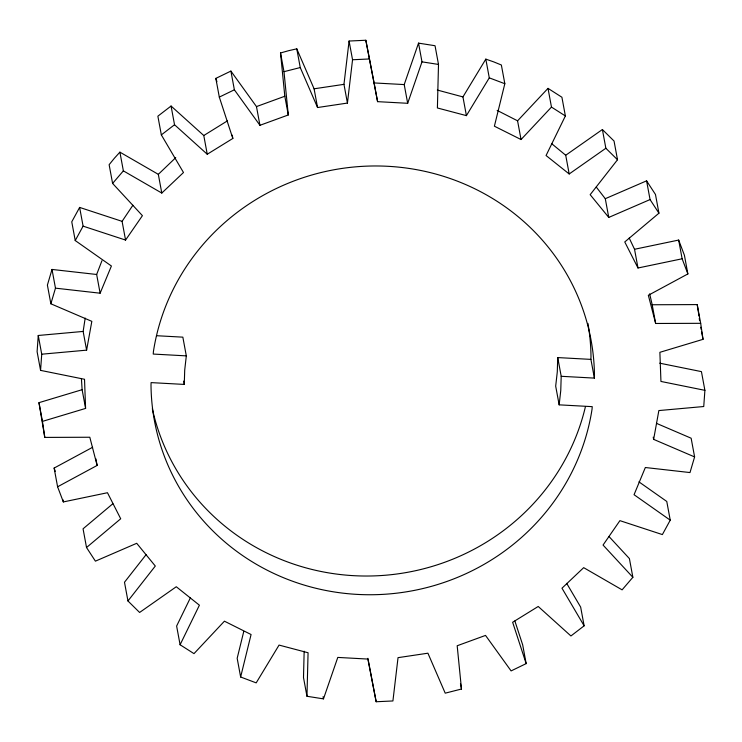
<?xml version="1.0" encoding="UTF-8"?>
<svg xmlns="http://www.w3.org/2000/svg" width="742" height="742" viewBox="0 0 742 742"><rect width="100%" height="100%" fill="white"/><g stroke="black" fill="none" stroke-linecap="round" stroke-linejoin="round"><path stroke-width="1.11" d="M304.164 651.207L303.497 677.557L306.965 696.274L323.475 698.871L337.786 657.421L367.884 659.063L376.166 701.746L392.917 700.958L398.037 657.653L427.911 653.201L445.219 693.167L461.478 689.03L457.183 645.753L485.528 635.412L511.099 670.916L526.161 663.617L522.693 644.9L514.865 620.961M306.965 696.274L308.069 652.747L279.057 645.086L256.185 682.872L240.64 677.001L237.171 658.284L243.766 631.451M125.565 240.065L122.087 221.348L79.626 207.417L83.095 226.143L125.565 240.065L142.418 215.662L112.599 183.422L109.13 164.705L114.342 158.287L119.898 152.147L123.367 170.864L161.793 193.059L183.487 172.515L161.339 134.896L157.87 116.179L171.068 106.032L174.537 124.749L207.25 154.243L232.83 138.457L219.307 97.1L215.839 78.383L230.901 71.084L234.37 89.801L259.941 125.305L288.286 114.964L284.817 96.247L280.522 52.97L288.601 50.697L296.781 48.833L300.25 67.55L317.557 107.525L347.432 103.073L343.963 84.347L349.083 41.042L365.834 40.253L377.585 101.654L407.683 103.296L404.214 84.579L418.525 43.129L435.035 45.726L438.503 64.443L437.4 107.97L466.412 115.631L489.284 77.854L485.815 59.128L493.671 61.864L501.36 64.999L504.829 83.716L494.395 126.196L521.042 139.542L551.473 107.08L548.004 88.363L517.573 120.816L521.042 139.542M557.734 357.579L561.202 376.296L594.379 378.105L590.91 359.388L557.734 357.579L557.288 371.89L555.684 386.128L559.153 404.844L592.237 406.653L592.051 409.167A221.988 214.123 -10.5 0 1 357.403 594.407A221.988 214.123 -10.5 0 1 151.006 385.135L151.09 382.612L184.266 384.421L184.712 370.11L186.316 355.872L182.847 337.156L156.608 335.718M561.202 376.296L560.757 390.607L559.153 404.844M590.91 359.388L590.994 356.865A221.988 214.123 -10.5 0 0 587.933 323.391M594.379 378.105L594.463 375.582A221.988 214.123 -10.5 0 0 388.066 166.31A221.988 214.123 -10.5 0 0 153.418 351.55L153.232 354.064L186.316 355.872M240.64 677.001L251.074 634.521L224.427 621.184L193.996 653.637L180.093 644.761L199.403 605.194L176.281 586.746L139.607 612.465L127.958 600.964L155.301 566.044L136.714 543.302L95.412 561.156L86.526 547.522L120.705 518.769L107.469 492.725L63.339 501.935L57.598 486.78L97.128 465.447L89.81 437.242L44.789 437.409L42.442 421.391L85.59 408.415L84.523 379.273L40.569 370.379L41.728 354.203L38.259 335.477L83.141 331.433L85.191 318.086M659.731 363.181L701.431 371.621L704.9 390.338L703.741 406.523L658.859 410.567L653.637 439.366L694.605 456.924L689.995 472.561L645.345 467.516L634.058 494.71L670.239 520.17L662.374 534.583L619.913 520.652L603.051 545.055L632.87 577.295L622.102 589.853L583.676 567.658L561.982 588.202L584.13 625.821L570.932 635.968L538.219 606.474L512.639 622.269L526.161 663.617M38.259 335.477L37.1 351.662L40.569 370.379M347.432 103.073L352.552 59.759L349.083 41.042M41.728 354.203L86.61 350.15L91.832 321.351L50.864 303.793L47.395 285.076L52.005 269.439L96.655 274.484L100.124 293.201L55.474 288.156L52.005 269.439M50.864 303.793L55.474 288.156M407.683 103.296L421.994 61.846L418.525 43.129M96.655 274.484L101.932 260.748M100.124 293.201L111.411 266.007L75.23 240.547L71.761 221.83L79.626 207.417M190.342 597.931L176.624 626.044L180.093 644.761M548.004 88.363L561.907 97.239L565.376 115.956L546.066 155.523L569.188 173.971L605.862 148.252L602.393 129.535L565.719 155.254L569.188 173.971M75.23 240.547L83.095 226.143M466.412 115.631L462.943 96.914L485.815 59.128M122.087 221.348L132.883 205.246M146.23 554.487L124.489 582.247L127.958 600.964M602.393 129.535L614.042 141.036L617.511 159.753L590.168 194.682L608.755 217.425L650.057 199.57L646.588 180.844L605.287 198.698L596.299 187.095M112.599 183.422L123.367 170.864M161.793 193.059L158.324 174.342L175.743 157.647M112.858 503.735L83.058 528.805L86.526 547.522M646.588 180.844L655.474 194.478L658.942 213.195L624.764 241.948L637.999 267.992L682.13 258.782L687.871 273.937L648.341 295.27L655.659 323.475L700.68 323.317L703.026 339.335L659.879 352.311L660.946 381.444L704.9 390.338M161.339 134.896L174.537 124.749M207.25 154.243L203.781 135.526L227.358 120.9M57.598 486.78L54.129 468.063L92.648 447.278M219.307 97.1L234.37 89.801M230.901 71.084L256.472 106.588L284.817 96.247M44.789 437.409L38.974 402.665L82.121 389.689L81.407 378.503M288.286 114.964L283.991 71.686L300.25 67.55M629.235 238.108L634.531 249.275L678.661 240.065L684.402 255.22L687.871 273.937M296.781 48.833L314.089 88.799L343.963 84.347M352.552 59.759L369.303 58.97M649.667 293.832L652.19 304.758L697.211 304.591L700.68 323.317M365.834 40.253L374.116 82.937L404.214 84.579M421.994 61.846L438.503 64.443M437.307 90.051L462.943 96.914M489.284 77.854L504.829 83.716M656.475 423.348L691.136 438.207L694.605 456.924M497.159 110.4L517.573 120.816M119.898 152.147L158.324 174.342M551.473 107.08L565.376 115.956M638.936 481.864L666.77 501.453L670.239 520.17M551.686 143.67L565.719 155.254M171.068 106.032L203.781 135.526M605.862 148.252L617.511 159.753M608.996 536.522L629.402 558.578L632.87 577.295M650.057 199.57L658.942 213.195M566.675 583.342L580.661 607.104L584.13 625.821M54.129 468.063L55.27 471.346M215.839 78.383L216.905 81.648M367.902 658.312L376.166 701.746M700.782 327.222L701.19 329.42M701.598 331.628L703.026 339.335M678.661 240.065L682.13 258.782M652.19 304.758L655.659 323.475M634.531 249.275L637.999 267.992M653.229 437.168L653.637 439.366M605.287 198.698L608.755 217.425M374.116 82.937L377.585 101.654M460.457 683.53L461.478 689.03M314.089 88.799L317.557 107.525M280.522 52.97L283.991 71.686M256.472 106.588L259.941 125.305M232.218 135.146L232.83 138.457M323.067 696.673L323.475 698.871M183.654 381.119L184.266 384.421M83.141 331.433L86.61 350.15M95.904 458.844L97.128 465.447M82.121 389.689L85.59 408.415M62.931 499.737L63.339 501.935M38.974 402.665L42.442 421.391M697.211 304.591L699.01 316.018M699.279 318.318L699.558 320.609M585.345 407.033A221.988 214.123 -10.5 0 1 367.271 576.024A221.988 214.123 -10.5 0 1 152.323 408.684"/></g></svg>
